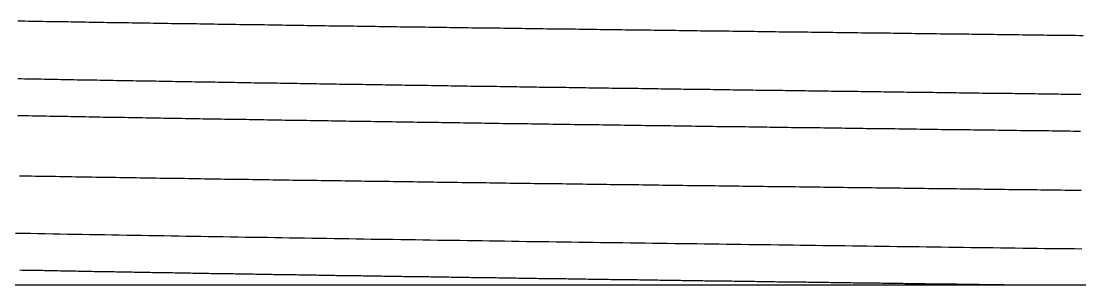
# Model space of a CAD drawing. Header units: millimetres. Extents: x 0 to 3800, y -67 to 2530.
# Drawn here: x 3393.85 to 3404.42, y 911.71 to 914.33 of the extents above; entities that cross this region are included whole.
import ezdxf

# ---------------------------------------------------------------- set-up
doc = ezdxf.new("R2010")
doc.units = ezdxf.units.MM
doc.layers.add('내부선 및 부속', color=4, linetype='Continuous')

msp = doc.modelspace()

# ---------------------------------------------------------------- linework, layer by layer
at = {"layer": '내부선 및 부속', "linetype": 'Continuous'}
msp.add_line((3387.207, 911.708), (3429.004, 911.708), dxfattribs=at)
at = {"layer": '내부선 및 부속', "linetype": 'Continuous', "flags": 128}
for points in [[(3404.452, 914.19), (3404.417, 914.19), (3404.381, 914.191), (3404.345, 914.191), (3404.31, 914.192), (3404.274, 914.192), (3404.238, 914.193), (3404.203, 914.193), (3404.167, 914.193), (3404.131, 914.194), (3404.095, 914.194), (3404.06, 914.195), (3404.024, 914.195), (3403.988, 914.196), (3403.953, 914.196), (3403.917, 914.196), (3403.881, 914.197), (3403.846, 914.197), (3403.81, 914.198), (3403.774, 914.198), (3403.739, 914.199), (3403.703, 914.199), (3403.667, 914.2), (3403.667, 914.2), (3403.632, 914.2), (3403.596, 914.2), (3403.56, 914.201), (3403.525, 914.201), (3403.489, 914.202), (3403.453, 914.202), (3403.418, 914.203), (3403.382, 914.203), (3403.346, 914.203), (3403.311, 914.204), (3403.275, 914.204), (3403.239, 914.205), (3403.203, 914.205), (3403.168, 914.206), (3403.132, 914.206), (3403.096, 914.207), (3403.061, 914.207), (3403.025, 914.207), (3402.989, 914.208), (3402.954, 914.208), (3402.918, 914.209), (3402.882, 914.209), (3402.847, 914.21), (3402.811, 914.21), (3402.775, 914.21), (3402.74, 914.211), (3402.704, 914.211), (3402.668, 914.212), (3402.633, 914.212), (3402.597, 914.213), (3402.561, 914.213), (3402.526, 914.214), (3402.49, 914.214), (3402.454, 914.214), (3402.418, 914.215), (3402.383, 914.215), (3402.347, 914.216), (3402.311, 914.216), (3402.276, 914.217), (3402.24, 914.217), (3402.204, 914.218), (3402.169, 914.218), (3402.133, 914.218), (3402.097, 914.219), (3402.062, 914.219), (3402.026, 914.22), (3401.99, 914.22), (3401.955, 914.221), (3401.919, 914.221), (3401.883, 914.222), (3401.848, 914.222), (3401.812, 914.222), (3401.776, 914.223), (3401.741, 914.223), (3401.705, 914.224), (3401.669, 914.224), (3401.634, 914.225), (3401.598, 914.225), (3401.562, 914.226), (3401.526, 914.226), (3401.491, 914.227), (3401.455, 914.227), (3401.419, 914.227), (3401.384, 914.228), (3401.348, 914.228), (3401.312, 914.229), (3401.277, 914.229), (3401.241, 914.23), (3401.205, 914.23), (3401.17, 914.231), (3401.134, 914.231), (3401.098, 914.231), (3401.063, 914.232), (3401.027, 914.232), (3400.991, 914.233), (3400.956, 914.233), (3400.92, 914.234), (3400.884, 914.234), (3400.849, 914.235), (3400.813, 914.235), (3400.777, 914.236), (3400.742, 914.236), (3400.706, 914.236), (3400.67, 914.237), (3400.634, 914.237), (3400.599, 914.238), (3400.563, 914.238), (3400.527, 914.239), (3400.492, 914.239), (3400.456, 914.24), (3400.42, 914.24), (3400.385, 914.241), (3400.349, 914.241), (3400.313, 914.242), (3400.278, 914.242), (3400.242, 914.242), (3400.206, 914.243), (3400.171, 914.243), (3400.135, 914.244), (3400.099, 914.244), (3400.099, 914.244), (3400.064, 914.245), (3400.028, 914.245), (3399.992, 914.246), (3399.957, 914.246), (3399.921, 914.247), (3399.885, 914.247), (3399.85, 914.248), (3399.814, 914.248), (3399.778, 914.248), (3399.742, 914.249), (3399.707, 914.249), (3399.671, 914.25), (3399.635, 914.25), (3399.6, 914.251), (3399.564, 914.251), (3399.528, 914.252), (3399.493, 914.252), (3399.457, 914.253), (3399.421, 914.253), (3399.386, 914.254), (3399.35, 914.254), (3399.314, 914.255), (3399.279, 914.255), (3399.243, 914.256), (3399.207, 914.256), (3399.172, 914.256), (3399.136, 914.257), (3399.1, 914.257), (3399.065, 914.258), (3399.029, 914.258), (3398.993, 914.259), (3398.958, 914.259), (3398.922, 914.26), (3398.886, 914.26), (3398.85, 914.261), (3398.815, 914.261), (3398.779, 914.262), (3398.743, 914.262), (3398.708, 914.263), (3398.672, 914.263), (3398.636, 914.264), (3398.601, 914.264), (3398.565, 914.265), (3398.529, 914.265), (3398.494, 914.266), (3398.458, 914.266), (3398.422, 914.266), (3398.387, 914.267), (3398.351, 914.267), (3398.315, 914.268), (3398.28, 914.268), (3398.244, 914.269), (3398.208, 914.269), (3398.173, 914.27), (3398.137, 914.27), (3398.101, 914.271), (3398.066, 914.271), (3398.03, 914.272), (3397.994, 914.272), (3397.959, 914.273), (3397.923, 914.273), (3397.887, 914.274), (3397.851, 914.274), (3397.816, 914.275), (3397.78, 914.275), (3397.744, 914.276), (3397.709, 914.276), (3397.673, 914.277), (3397.637, 914.277), (3397.602, 914.278), (3397.566, 914.278), (3397.53, 914.279), (3397.495, 914.279), (3397.459, 914.28), (3397.423, 914.28), (3397.388, 914.281), (3397.352, 914.281), (3397.316, 914.282), (3397.281, 914.282), (3397.245, 914.283), (3397.209, 914.283), (3397.174, 914.284), (3397.138, 914.284), (3397.102, 914.285), (3397.067, 914.285), (3397.031, 914.286), (3396.995, 914.286), (3396.959, 914.287), (3396.924, 914.287), (3396.888, 914.288), (3396.852, 914.288), (3396.817, 914.289), (3396.781, 914.289), (3396.745, 914.29), (3396.71, 914.29), (3396.674, 914.291), (3396.638, 914.291), (3396.603, 914.292), (3396.567, 914.292), (3396.531, 914.293), (3396.531, 914.293), (3396.496, 914.293), (3396.46, 914.294), (3396.424, 914.294), (3396.389, 914.295), (3396.353, 914.295), (3396.317, 914.296), (3396.282, 914.297), (3396.246, 914.297), (3396.21, 914.298), (3396.175, 914.298), (3396.139, 914.299), (3396.103, 914.299), (3396.067, 914.3), (3396.032, 914.3), (3395.996, 914.301), (3395.96, 914.301), (3395.925, 914.302), (3395.889, 914.302), (3395.853, 914.303), (3395.818, 914.303), (3395.782, 914.304), (3395.746, 914.304), (3395.711, 914.305), (3395.675, 914.305), (3395.639, 914.306), (3395.604, 914.307), (3395.568, 914.307), (3395.532, 914.308), (3395.497, 914.308), (3395.461, 914.309), (3395.425, 914.309), (3395.39, 914.31), (3395.354, 914.31), (3395.318, 914.311), (3395.283, 914.311), (3395.247, 914.312), (3395.211, 914.313), (3395.176, 914.313), (3395.14, 914.314), (3395.104, 914.314), (3395.068, 914.315), (3395.033, 914.315), (3394.997, 914.316), (3394.961, 914.316), (3394.926, 914.317), (3394.89, 914.317), (3394.854, 914.318), (3394.819, 914.319), (3394.783, 914.319), (3394.747, 914.32), (3394.712, 914.32), (3394.676, 914.321), (3394.64, 914.321), (3394.605, 914.322), (3394.569, 914.323), (3394.533, 914.323), (3394.498, 914.324), (3394.462, 914.324), (3394.426, 914.325), (3394.391, 914.325), (3394.355, 914.326), (3394.319, 914.327), (3394.284, 914.327), (3394.248, 914.328), (3394.212, 914.328), (3394.177, 914.329), (3394.141, 914.329), (3394.105, 914.33), (3394.069, 914.331), (3394.034, 914.331), (3393.998, 914.332), (3393.962, 914.332), (3393.927, 914.333), (3393.891, 914.334), (3393.855, 914.334), (3393.82, 914.335)], [(3393.823, 913.763), (3393.856, 913.763), (3393.889, 913.762), (3393.922, 913.761), (3393.954, 913.761), (3393.987, 913.76), (3394.02, 913.76), (3394.053, 913.759), (3394.085, 913.758), (3394.118, 913.758), (3394.151, 913.757), (3394.183, 913.757), (3394.216, 913.756), (3394.249, 913.755), (3394.282, 913.755), (3394.314, 913.754), (3394.347, 913.754), (3394.38, 913.753), (3394.413, 913.752), (3394.445, 913.752), (3394.478, 913.751), (3394.511, 913.751), (3394.544, 913.75), (3394.576, 913.749), (3394.609, 913.749), (3394.642, 913.748), (3394.675, 913.748), (3394.707, 913.747), (3394.74, 913.747), (3394.773, 913.746), (3394.805, 913.745), (3394.838, 913.745), (3394.871, 913.744), (3394.904, 913.744), (3394.936, 913.743), (3394.969, 913.743), (3395.002, 913.742), (3395.035, 913.742), (3395.067, 913.741), (3395.1, 913.74), (3395.133, 913.74), (3395.166, 913.739), (3395.198, 913.739), (3395.231, 913.738), (3395.264, 913.738), (3395.297, 913.737), (3395.297, 913.737), (3395.329, 913.736), (3395.362, 913.736), (3395.395, 913.735), (3395.428, 913.735), (3395.46, 913.734), (3395.493, 913.734), (3395.526, 913.733), (3395.558, 913.733), (3395.591, 913.732), (3395.624, 913.732), (3395.657, 913.731), (3395.689, 913.73), (3395.722, 913.73), (3395.755, 913.729), (3395.788, 913.729), (3395.82, 913.728), (3395.853, 913.728), (3395.886, 913.727), (3395.919, 913.727), (3395.951, 913.726), (3395.984, 913.726), (3396.017, 913.725), (3396.05, 913.725), (3396.082, 913.724), (3396.115, 913.724), (3396.148, 913.723), (3396.18, 913.722), (3396.213, 913.722), (3396.246, 913.721), (3396.279, 913.721), (3396.311, 913.72), (3396.344, 913.72), (3396.377, 913.719), (3396.41, 913.719), (3396.442, 913.718), (3396.475, 913.718), (3396.508, 913.717), (3396.541, 913.717), (3396.573, 913.716), (3396.606, 913.716), (3396.639, 913.715), (3396.672, 913.715), (3396.704, 913.714), (3396.737, 913.714), (3396.77, 913.713), (3396.803, 913.713), (3396.835, 913.712), (3396.868, 913.712), (3396.901, 913.711), (3396.933, 913.711), (3396.966, 913.71), (3396.999, 913.71), (3397.032, 913.709), (3397.064, 913.709), (3397.097, 913.708), (3397.13, 913.708), (3397.163, 913.707), (3397.195, 913.707), (3397.228, 913.706), (3397.261, 913.706), (3397.294, 913.705), (3397.326, 913.705), (3397.359, 913.704), (3397.392, 913.704), (3397.425, 913.703), (3397.457, 913.703), (3397.49, 913.702), (3397.523, 913.702), (3397.556, 913.701), (3397.588, 913.701), (3397.621, 913.7), (3397.654, 913.7), (3397.686, 913.699), (3397.719, 913.699), (3397.752, 913.698), (3397.785, 913.698), (3397.817, 913.697), (3397.85, 913.697), (3397.883, 913.696), (3397.916, 913.696), (3397.948, 913.695), (3397.981, 913.695), (3398.014, 913.694), (3398.047, 913.694), (3398.079, 913.693), (3398.112, 913.693), (3398.145, 913.692), (3398.178, 913.692), (3398.21, 913.691), (3398.243, 913.691), (3398.276, 913.69), (3398.309, 913.69), (3398.341, 913.689), (3398.374, 913.689), (3398.407, 913.688), (3398.439, 913.688), (3398.472, 913.688), (3398.505, 913.687), (3398.538, 913.687), (3398.57, 913.686), (3398.57, 913.686), (3398.603, 913.686), (3398.636, 913.685), (3398.669, 913.685), (3398.701, 913.684), (3398.734, 913.684), (3398.767, 913.683), (3398.8, 913.683), (3398.832, 913.682), (3398.865, 913.682), (3398.898, 913.681), (3398.931, 913.681), (3398.963, 913.68), (3398.996, 913.68), (3399.029, 913.679), (3399.062, 913.679), (3399.094, 913.679), (3399.127, 913.678), (3399.16, 913.678), (3399.193, 913.677), (3399.225, 913.677), (3399.258, 913.676), (3399.291, 913.676), (3399.323, 913.675), (3399.356, 913.675), (3399.389, 913.674), (3399.422, 913.674), (3399.454, 913.673), (3399.487, 913.673), (3399.52, 913.672), (3399.553, 913.672), (3399.585, 913.672), (3399.618, 913.671), (3399.651, 913.671), (3399.684, 913.67), (3399.716, 913.67), (3399.749, 913.669), (3399.782, 913.669), (3399.815, 913.668), (3399.847, 913.668), (3399.88, 913.667), (3399.913, 913.667), (3399.946, 913.666), (3399.978, 913.666), (3400.011, 913.666), (3400.044, 913.665), (3400.076, 913.665), (3400.109, 913.664), (3400.142, 913.664), (3400.175, 913.663), (3400.207, 913.663), (3400.24, 913.662), (3400.273, 913.662), (3400.306, 913.661), (3400.338, 913.661), (3400.371, 913.661), (3400.404, 913.66), (3400.437, 913.66), (3400.469, 913.659), (3400.502, 913.659), (3400.535, 913.658), (3400.568, 913.658), (3400.6, 913.657), (3400.633, 913.657), (3400.666, 913.657), (3400.699, 913.656), (3400.731, 913.656), (3400.764, 913.655), (3400.797, 913.655), (3400.829, 913.654), (3400.862, 913.654), (3400.895, 913.653), (3400.928, 913.653), (3400.96, 913.652), (3400.993, 913.652), (3401.026, 913.652), (3401.059, 913.651), (3401.091, 913.651), (3401.124, 913.65), (3401.157, 913.65), (3401.19, 913.649), (3401.222, 913.649), (3401.255, 913.648), (3401.288, 913.648), (3401.321, 913.648), (3401.353, 913.647), (3401.386, 913.647), (3401.419, 913.646), (3401.452, 913.646), (3401.484, 913.645), (3401.517, 913.645), (3401.55, 913.645), (3401.583, 913.644), (3401.615, 913.644), (3401.648, 913.643), (3401.681, 913.643), (3401.713, 913.642), (3401.746, 913.642), (3401.779, 913.641), (3401.812, 913.641), (3401.844, 913.641), (3401.844, 913.641), (3401.877, 913.64), (3401.91, 913.64), (3401.943, 913.639), (3401.975, 913.639), (3402.008, 913.638), (3402.041, 913.638), (3402.074, 913.638), (3402.106, 913.637), (3402.139, 913.637), (3402.172, 913.636), (3402.205, 913.636), (3402.237, 913.635), (3402.27, 913.635), (3402.303, 913.634), (3402.336, 913.634), (3402.368, 913.634), (3402.401, 913.633), (3402.434, 913.633), (3402.466, 913.632), (3402.499, 913.632), (3402.532, 913.631), (3402.565, 913.631), (3402.597, 913.631), (3402.63, 913.63), (3402.663, 913.63), (3402.696, 913.629), (3402.728, 913.629), (3402.761, 913.628), (3402.794, 913.628), (3402.827, 913.628), (3402.859, 913.627), (3402.892, 913.627), (3402.925, 913.626), (3402.958, 913.626), (3402.99, 913.625), (3403.023, 913.625), (3403.056, 913.625), (3403.089, 913.624), (3403.121, 913.624), (3403.154, 913.623), (3403.187, 913.623), (3403.22, 913.622), (3403.252, 913.622), (3403.285, 913.622), (3403.318, 913.621), (3403.35, 913.621), (3403.383, 913.62), (3403.416, 913.62), (3403.449, 913.619), (3403.481, 913.619), (3403.514, 913.619), (3403.547, 913.618), (3403.58, 913.618), (3403.612, 913.617), (3403.645, 913.617), (3403.678, 913.616), (3403.711, 913.616), (3403.743, 913.616), (3403.776, 913.615), (3403.809, 913.615), (3403.842, 913.614), (3403.874, 913.614), (3403.907, 913.613), (3403.94, 913.613), (3403.973, 913.613), (3404.005, 913.612), (3404.038, 913.612), (3404.071, 913.611), (3404.103, 913.611), (3404.136, 913.61), (3404.169, 913.61), (3404.202, 913.61), (3404.234, 913.609), (3404.267, 913.609), (3404.3, 913.608), (3404.333, 913.608), (3404.365, 913.608), (3404.398, 913.607), (3404.431, 913.607)], [(3393.821, 913.396), (3393.856, 913.395), (3393.892, 913.395), (3393.927, 913.394), (3393.963, 913.393), (3393.999, 913.393), (3394.034, 913.392), (3394.07, 913.391), (3394.105, 913.391), (3394.141, 913.39), (3394.177, 913.389), (3394.212, 913.389), (3394.248, 913.388), (3394.283, 913.387), (3394.319, 913.387), (3394.355, 913.386), (3394.39, 913.386), (3394.426, 913.385), (3394.461, 913.384), (3394.497, 913.384), (3394.533, 913.383), (3394.568, 913.382), (3394.604, 913.382), (3394.639, 913.381), (3394.675, 913.38), (3394.711, 913.38), (3394.746, 913.379), (3394.782, 913.379), (3394.817, 913.378), (3394.853, 913.377), (3394.888, 913.377), (3394.924, 913.376), (3394.96, 913.376), (3394.995, 913.375), (3395.031, 913.374), (3395.066, 913.374), (3395.102, 913.373), (3395.138, 913.372), (3395.173, 913.372), (3395.209, 913.371), (3395.244, 913.371), (3395.28, 913.37), (3395.316, 913.369), (3395.351, 913.369), (3395.387, 913.368), (3395.422, 913.368), (3395.458, 913.367), (3395.494, 913.366), (3395.529, 913.366), (3395.565, 913.365), (3395.6, 913.365), (3395.636, 913.364), (3395.671, 913.363), (3395.707, 913.363), (3395.743, 913.362), (3395.778, 913.362), (3395.814, 913.361), (3395.849, 913.361), (3395.849, 913.361), (3395.885, 913.36), (3395.921, 913.359), (3395.956, 913.359), (3395.992, 913.358), (3396.027, 913.358), (3396.063, 913.357), (3396.099, 913.357), (3396.134, 913.356), (3396.17, 913.355), (3396.205, 913.355), (3396.241, 913.354), (3396.277, 913.354), (3396.312, 913.353), (3396.348, 913.353), (3396.383, 913.352), (3396.419, 913.351), (3396.455, 913.351), (3396.49, 913.35), (3396.526, 913.35), (3396.561, 913.349), (3396.597, 913.349), (3396.632, 913.348), (3396.668, 913.347), (3396.704, 913.347), (3396.739, 913.346), (3396.775, 913.346), (3396.81, 913.345), (3396.846, 913.345), (3396.882, 913.344), (3396.917, 913.344), (3396.953, 913.343), (3396.988, 913.343), (3397.024, 913.342), (3397.06, 913.341), (3397.095, 913.341), (3397.131, 913.34), (3397.166, 913.34), (3397.202, 913.339), (3397.238, 913.339), (3397.273, 913.338), (3397.309, 913.338), (3397.344, 913.337), (3397.38, 913.336), (3397.416, 913.336), (3397.451, 913.335), (3397.487, 913.335), (3397.522, 913.334), (3397.558, 913.334), (3397.593, 913.333), (3397.629, 913.333), (3397.665, 913.332), (3397.7, 913.332), (3397.736, 913.331), (3397.771, 913.331), (3397.807, 913.33), (3397.843, 913.33), (3397.878, 913.329), (3397.914, 913.328), (3397.949, 913.328), (3397.985, 913.327), (3398.021, 913.327), (3398.056, 913.326), (3398.092, 913.326), (3398.127, 913.325), (3398.163, 913.325), (3398.199, 913.324), (3398.234, 913.324), (3398.27, 913.323), (3398.305, 913.323), (3398.341, 913.322), (3398.377, 913.322), (3398.412, 913.321), (3398.448, 913.321), (3398.483, 913.32), (3398.519, 913.32), (3398.554, 913.319), (3398.59, 913.319), (3398.626, 913.318), (3398.661, 913.317), (3398.697, 913.317), (3398.732, 913.316), (3398.768, 913.316), (3398.804, 913.315), (3398.839, 913.315), (3398.875, 913.314), (3398.91, 913.314), (3398.946, 913.313), (3398.982, 913.313), (3399.017, 913.312), (3399.053, 913.312), (3399.088, 913.311), (3399.124, 913.311), (3399.16, 913.31), (3399.195, 913.31), (3399.231, 913.309), (3399.266, 913.309), (3399.302, 913.308), (3399.338, 913.308), (3399.373, 913.307), (3399.409, 913.307), (3399.409, 913.307), (3399.444, 913.306), (3399.48, 913.306), (3399.516, 913.305), (3399.551, 913.305), (3399.587, 913.304), (3399.622, 913.304), (3399.658, 913.303), (3399.693, 913.303), (3399.729, 913.302), (3399.765, 913.302), (3399.8, 913.301), (3399.836, 913.301), (3399.871, 913.3), (3399.907, 913.3), (3399.943, 913.299), (3399.978, 913.299), (3400.014, 913.298), (3400.049, 913.298), (3400.085, 913.297), (3400.121, 913.297), (3400.156, 913.296), (3400.192, 913.296), (3400.227, 913.295), (3400.263, 913.295), (3400.299, 913.294), (3400.334, 913.294), (3400.37, 913.293), (3400.405, 913.293), (3400.441, 913.292), (3400.477, 913.292), (3400.512, 913.291), (3400.548, 913.291), (3400.583, 913.29), (3400.619, 913.29), (3400.654, 913.289), (3400.69, 913.289), (3400.726, 913.288), (3400.761, 913.288), (3400.797, 913.287), (3400.832, 913.287), (3400.868, 913.286), (3400.904, 913.286), (3400.939, 913.286), (3400.975, 913.285), (3401.01, 913.285), (3401.046, 913.284), (3401.082, 913.284), (3401.117, 913.283), (3401.153, 913.283), (3401.188, 913.282), (3401.224, 913.282), (3401.26, 913.281), (3401.295, 913.281), (3401.331, 913.28), (3401.366, 913.28), (3401.402, 913.279), (3401.438, 913.279), (3401.473, 913.278), (3401.509, 913.278), (3401.544, 913.277), (3401.58, 913.277), (3401.616, 913.276), (3401.651, 913.276), (3401.687, 913.275), (3401.722, 913.275), (3401.758, 913.274), (3401.793, 913.274), (3401.829, 913.274), (3401.865, 913.273), (3401.9, 913.273), (3401.936, 913.272), (3401.971, 913.272), (3402.007, 913.271), (3402.043, 913.271), (3402.078, 913.27), (3402.114, 913.27), (3402.149, 913.269), (3402.185, 913.269), (3402.221, 913.268), (3402.256, 913.268), (3402.292, 913.267), (3402.327, 913.267), (3402.363, 913.266), (3402.399, 913.266), (3402.434, 913.265), (3402.47, 913.265), (3402.505, 913.265), (3402.541, 913.264), (3402.577, 913.264), (3402.612, 913.263), (3402.648, 913.263), (3402.683, 913.262), (3402.719, 913.262), (3402.755, 913.261), (3402.79, 913.261), (3402.826, 913.26), (3402.861, 913.26), (3402.897, 913.259), (3402.932, 913.259), (3402.968, 913.258), (3402.968, 913.258), (3403.004, 913.258), (3403.039, 913.257), (3403.075, 913.257), (3403.11, 913.257), (3403.146, 913.256), (3403.182, 913.256), (3403.217, 913.255), (3403.253, 913.255), (3403.288, 913.254), (3403.324, 913.254), (3403.36, 913.253), (3403.395, 913.253), (3403.431, 913.252), (3403.466, 913.252), (3403.502, 913.251), (3403.538, 913.251), (3403.573, 913.251), (3403.609, 913.25), (3403.644, 913.25), (3403.68, 913.249), (3403.716, 913.249), (3403.751, 913.248), (3403.787, 913.248), (3403.822, 913.247), (3403.858, 913.247), (3403.894, 913.246), (3403.929, 913.246), (3403.965, 913.245), (3404, 913.245), (3404.036, 913.244), (3404.071, 913.244), (3404.107, 913.244), (3404.143, 913.243), (3404.178, 913.243), (3404.214, 913.242), (3404.249, 913.242), (3404.285, 913.241), (3404.321, 913.241), (3404.356, 913.24), (3404.392, 913.24), (3404.427, 913.239)], [(3393.837, 912.795), (3393.877, 912.794), (3393.917, 912.793), (3393.957, 912.793), (3393.998, 912.792), (3394.038, 912.791), (3394.078, 912.791), (3394.118, 912.79), (3394.158, 912.789), (3394.198, 912.789), (3394.238, 912.788), (3394.278, 912.787), (3394.319, 912.787), (3394.359, 912.786), (3394.399, 912.785), (3394.439, 912.785), (3394.479, 912.784), (3394.519, 912.783), (3394.559, 912.783), (3394.6, 912.782), (3394.64, 912.782), (3394.68, 912.781), (3394.72, 912.78), (3394.76, 912.78), (3394.8, 912.779), (3394.84, 912.778), (3394.88, 912.778), (3394.921, 912.777), (3394.961, 912.777), (3395.001, 912.776), (3395.041, 912.775), (3395.081, 912.775), (3395.121, 912.774), (3395.161, 912.773), (3395.202, 912.773), (3395.242, 912.772), (3395.282, 912.772), (3395.322, 912.771), (3395.362, 912.77), (3395.402, 912.77), (3395.442, 912.769), (3395.483, 912.769), (3395.523, 912.768), (3395.563, 912.767), (3395.603, 912.767), (3395.603, 912.767), (3395.643, 912.766), (3395.683, 912.765), (3395.723, 912.765), (3395.763, 912.764), (3395.804, 912.764), (3395.844, 912.763), (3395.884, 912.762), (3395.924, 912.762), (3395.964, 912.761), (3396.004, 912.761), (3396.044, 912.76), (3396.085, 912.76), (3396.125, 912.759), (3396.165, 912.758), (3396.205, 912.758), (3396.245, 912.757), (3396.285, 912.757), (3396.325, 912.756), (3396.365, 912.755), (3396.406, 912.755), (3396.446, 912.754), (3396.486, 912.754), (3396.526, 912.753), (3396.566, 912.752), (3396.606, 912.752), (3396.646, 912.751), (3396.687, 912.751), (3396.727, 912.75), (3396.767, 912.75), (3396.807, 912.749), (3396.847, 912.748), (3396.887, 912.748), (3396.927, 912.747), (3396.968, 912.747), (3397.008, 912.746), (3397.048, 912.746), (3397.088, 912.745), (3397.128, 912.744), (3397.168, 912.744), (3397.208, 912.743), (3397.248, 912.743), (3397.289, 912.742), (3397.329, 912.742), (3397.369, 912.741), (3397.409, 912.741), (3397.449, 912.74), (3397.489, 912.739), (3397.529, 912.739), (3397.57, 912.738), (3397.61, 912.738), (3397.65, 912.737), (3397.69, 912.737), (3397.73, 912.736), (3397.77, 912.736), (3397.81, 912.735), (3397.85, 912.734), (3397.891, 912.734), (3397.931, 912.733), (3397.971, 912.733), (3398.011, 912.732), (3398.051, 912.732), (3398.091, 912.731), (3398.131, 912.731), (3398.172, 912.73), (3398.212, 912.73), (3398.252, 912.729), (3398.292, 912.728), (3398.332, 912.728), (3398.372, 912.727), (3398.412, 912.727), (3398.453, 912.726), (3398.493, 912.726), (3398.533, 912.725), (3398.573, 912.725), (3398.613, 912.724), (3398.653, 912.724), (3398.693, 912.723), (3398.733, 912.722), (3398.774, 912.722), (3398.814, 912.721), (3398.854, 912.721), (3398.894, 912.72), (3398.934, 912.72), (3398.974, 912.719), (3399.014, 912.719), (3399.055, 912.718), (3399.095, 912.718), (3399.135, 912.717), (3399.175, 912.717), (3399.215, 912.716), (3399.255, 912.716), (3399.295, 912.715), (3399.336, 912.714), (3399.376, 912.714), (3399.416, 912.713), (3399.456, 912.713), (3399.496, 912.712), (3399.536, 912.712), (3399.576, 912.711), (3399.616, 912.711), (3399.616, 912.711), (3399.657, 912.71), (3399.697, 912.71), (3399.737, 912.709), (3399.777, 912.709), (3399.817, 912.708), (3399.857, 912.708), (3399.897, 912.707), (3399.938, 912.707), (3399.978, 912.706), (3400.018, 912.706), (3400.058, 912.705), (3400.098, 912.705), (3400.138, 912.704), (3400.178, 912.703), (3400.219, 912.703), (3400.259, 912.702), (3400.299, 912.702), (3400.339, 912.701), (3400.379, 912.701), (3400.419, 912.7), (3400.459, 912.7), (3400.499, 912.699), (3400.54, 912.699), (3400.58, 912.698), (3400.62, 912.698), (3400.66, 912.697), (3400.7, 912.697), (3400.74, 912.696), (3400.78, 912.696), (3400.821, 912.695), (3400.861, 912.695), (3400.901, 912.694), (3400.941, 912.694), (3400.981, 912.693), (3401.021, 912.693), (3401.061, 912.692), (3401.102, 912.692), (3401.142, 912.691), (3401.182, 912.691), (3401.222, 912.69), (3401.262, 912.69), (3401.302, 912.689), (3401.342, 912.689), (3401.382, 912.688), (3401.423, 912.688), (3401.463, 912.687), (3401.503, 912.687), (3401.543, 912.686), (3401.583, 912.686), (3401.623, 912.685), (3401.663, 912.685), (3401.704, 912.684), (3401.744, 912.684), (3401.784, 912.683), (3401.824, 912.683), (3401.864, 912.682), (3401.904, 912.682), (3401.944, 912.681), (3401.985, 912.681), (3402.025, 912.68), (3402.065, 912.68), (3402.105, 912.679), (3402.145, 912.678), (3402.185, 912.678), (3402.225, 912.677), (3402.265, 912.677), (3402.306, 912.676), (3402.346, 912.676), (3402.386, 912.675), (3402.426, 912.675), (3402.466, 912.675), (3402.506, 912.674), (3402.546, 912.674), (3402.587, 912.673), (3402.627, 912.673), (3402.667, 912.672), (3402.707, 912.672), (3402.747, 912.671), (3402.787, 912.671), (3402.827, 912.67), (3402.868, 912.67), (3402.908, 912.669), (3402.948, 912.669), (3402.988, 912.668), (3403.028, 912.668), (3403.068, 912.667), (3403.108, 912.667), (3403.148, 912.666), (3403.189, 912.666), (3403.229, 912.665), (3403.269, 912.665), (3403.309, 912.664), (3403.349, 912.664), (3403.389, 912.663), (3403.429, 912.663), (3403.47, 912.662), (3403.51, 912.662), (3403.55, 912.661), (3403.59, 912.661), (3403.63, 912.66), (3403.63, 912.66), (3403.67, 912.66), (3403.71, 912.659), (3403.751, 912.659), (3403.791, 912.658), (3403.831, 912.658), (3403.871, 912.657), (3403.911, 912.657), (3403.951, 912.656), (3403.991, 912.656), (3404.031, 912.655), (3404.072, 912.655), (3404.112, 912.654), (3404.152, 912.654), (3404.192, 912.653), (3404.232, 912.653), (3404.272, 912.652), (3404.312, 912.652), (3404.353, 912.651), (3404.393, 912.651), (3404.433, 912.65)], [(3393.799, 912.224), (3393.873, 912.222), (3393.947, 912.221), (3394.021, 912.22), (3394.095, 912.218), (3394.169, 912.217), (3394.243, 912.216), (3394.317, 912.214), (3394.391, 912.213), (3394.465, 912.212), (3394.538, 912.21), (3394.612, 912.209), (3394.686, 912.208), (3394.76, 912.206), (3394.834, 912.205), (3394.908, 912.204), (3394.982, 912.203), (3395.056, 912.201), (3395.13, 912.2), (3395.203, 912.199), (3395.277, 912.198), (3395.351, 912.196), (3395.425, 912.195), (3395.499, 912.194), (3395.573, 912.193), (3395.647, 912.191), (3395.721, 912.19), (3395.795, 912.189), (3395.869, 912.188), (3395.942, 912.187), (3396.016, 912.185), (3396.09, 912.184), (3396.164, 912.183), (3396.238, 912.182), (3396.238, 912.182), (3396.312, 912.181), (3396.386, 912.179), (3396.46, 912.178), (3396.534, 912.177), (3396.608, 912.176), (3396.681, 912.175), (3396.755, 912.174), (3396.829, 912.172), (3396.903, 912.171), (3396.977, 912.17), (3397.051, 912.169), (3397.125, 912.168), (3397.199, 912.167), (3397.273, 912.166), (3397.347, 912.164), (3397.42, 912.163), (3397.494, 912.162), (3397.568, 912.161), (3397.642, 912.16), (3397.716, 912.159), (3397.79, 912.158), (3397.864, 912.157), (3397.938, 912.156), (3398.012, 912.154), (3398.086, 912.153), (3398.159, 912.152), (3398.233, 912.151), (3398.307, 912.15), (3398.381, 912.149), (3398.455, 912.148), (3398.529, 912.147), (3398.603, 912.146), (3398.677, 912.145), (3398.751, 912.144), (3398.825, 912.143), (3398.898, 912.141), (3398.972, 912.14), (3399.046, 912.139), (3399.12, 912.138), (3399.194, 912.137), (3399.268, 912.136), (3399.342, 912.135), (3399.416, 912.134), (3399.49, 912.133), (3399.564, 912.132), (3399.637, 912.131), (3399.711, 912.13), (3399.785, 912.129), (3399.859, 912.128), (3399.933, 912.127), (3400.007, 912.126), (3400.081, 912.125), (3400.155, 912.124), (3400.229, 912.123), (3400.303, 912.122), (3400.376, 912.121), (3400.45, 912.12), (3400.524, 912.119), (3400.598, 912.118), (3400.672, 912.117), (3400.746, 912.116), (3400.82, 912.115), (3400.894, 912.114), (3400.968, 912.113), (3401.042, 912.112), (3401.115, 912.111), (3401.189, 912.11), (3401.263, 912.109), (3401.337, 912.108), (3401.411, 912.107), (3401.485, 912.106), (3401.559, 912.105), (3401.633, 912.104), (3401.707, 912.103), (3401.781, 912.102), (3401.854, 912.101), (3401.928, 912.1), (3402.002, 912.099), (3402.076, 912.098), (3402.15, 912.097), (3402.224, 912.096), (3402.298, 912.095), (3402.372, 912.094), (3402.446, 912.093), (3402.52, 912.092), (3402.594, 912.091), (3402.667, 912.09), (3402.741, 912.089), (3402.815, 912.088), (3402.889, 912.087), (3402.963, 912.086), (3403.037, 912.085), (3403.111, 912.084), (3403.185, 912.083), (3403.259, 912.082), (3403.333, 912.081), (3403.406, 912.08), (3403.48, 912.079), (3403.554, 912.078), (3403.628, 912.077), (3403.628, 912.077), (3403.702, 912.076), (3403.776, 912.075), (3403.85, 912.074), (3403.924, 912.073), (3403.998, 912.072), (3404.072, 912.071), (3404.145, 912.07), (3404.219, 912.07), (3404.293, 912.069), (3404.367, 912.068), (3404.441, 912.067)], [(3393.842, 911.856), (3393.864, 911.855), (3393.887, 911.855), (3393.909, 911.855), (3393.932, 911.854), (3393.954, 911.854), (3393.977, 911.853), (3393.999, 911.853), (3394.021, 911.852), (3394.044, 911.852), (3394.066, 911.852), (3394.089, 911.851), (3394.111, 911.851), (3394.133, 911.85), (3394.156, 911.85), (3394.178, 911.85), (3394.201, 911.849), (3394.223, 911.849), (3394.246, 911.848), (3394.268, 911.848), (3394.29, 911.848), (3394.313, 911.847), (3394.335, 911.847), (3394.358, 911.846), (3394.38, 911.846), (3394.402, 911.846), (3394.425, 911.845), (3394.447, 911.845), (3394.47, 911.844), (3394.492, 911.844), (3394.515, 911.844), (3394.537, 911.843), (3394.559, 911.843), (3394.582, 911.842), (3394.604, 911.842), (3394.627, 911.842), (3394.649, 911.841), (3394.671, 911.841), (3394.694, 911.84), (3394.716, 911.84), (3394.739, 911.84), (3394.761, 911.839), (3394.784, 911.839), (3394.806, 911.838), (3394.828, 911.838), (3394.851, 911.838), (3394.873, 911.837), (3394.896, 911.837), (3394.918, 911.836), (3394.94, 911.836), (3394.963, 911.836), (3394.985, 911.835), (3395.008, 911.835), (3395.03, 911.834), (3395.053, 911.834), (3395.075, 911.834), (3395.097, 911.833), (3395.12, 911.833), (3395.142, 911.833), (3395.165, 911.832), (3395.187, 911.832), (3395.209, 911.831), (3395.232, 911.831), (3395.254, 911.831), (3395.277, 911.83), (3395.299, 911.83), (3395.322, 911.83), (3395.344, 911.829), (3395.366, 911.829), (3395.389, 911.828), (3395.411, 911.828), (3395.434, 911.828), (3395.456, 911.827), (3395.456, 911.827), (3395.478, 911.827), (3395.501, 911.827), (3395.523, 911.826), (3395.546, 911.826), (3395.568, 911.825), (3395.591, 911.825), (3395.613, 911.825), (3395.635, 911.824), (3395.658, 911.824), (3395.68, 911.824), (3395.703, 911.823), (3395.725, 911.823), (3395.747, 911.822), (3395.77, 911.822), (3395.792, 911.822), (3395.815, 911.821), (3395.837, 911.821), (3395.86, 911.821), (3395.882, 911.82), (3395.904, 911.82), (3395.927, 911.82), (3395.949, 911.819), (3395.972, 911.819), (3395.994, 911.818), (3396.016, 911.818), (3396.039, 911.818), (3396.061, 911.817), (3396.084, 911.817), (3396.106, 911.817), (3396.129, 911.816), (3396.151, 911.816), (3396.173, 911.816), (3396.196, 911.815), (3396.218, 911.815), (3396.241, 911.814), (3396.263, 911.814), (3396.285, 911.814), (3396.308, 911.813), (3396.33, 911.813), (3396.353, 911.813), (3396.375, 911.812), (3396.398, 911.812), (3396.42, 911.812), (3396.442, 911.811), (3396.465, 911.811), (3396.487, 911.811), (3396.51, 911.81), (3396.532, 911.81), (3396.554, 911.809), (3396.577, 911.809), (3396.599, 911.809), (3396.622, 911.808), (3396.644, 911.808), (3396.667, 911.808), (3396.689, 911.807), (3396.711, 911.807), (3396.734, 911.807), (3396.756, 911.806), (3396.779, 911.806), (3396.801, 911.806), (3396.823, 911.805), (3396.846, 911.805), (3396.868, 911.805), (3396.891, 911.804), (3396.913, 911.804), (3396.936, 911.803), (3396.958, 911.803), (3396.98, 911.803), (3397.003, 911.802), (3397.025, 911.802), (3397.048, 911.802), (3397.07, 911.801), (3397.093, 911.801), (3397.115, 911.801), (3397.137, 911.8), (3397.16, 911.8), (3397.182, 911.8), (3397.205, 911.799), (3397.227, 911.799), (3397.249, 911.799), (3397.272, 911.798), (3397.294, 911.798), (3397.317, 911.798), (3397.339, 911.797), (3397.362, 911.797), (3397.384, 911.797), (3397.406, 911.796), (3397.429, 911.796), (3397.451, 911.796), (3397.474, 911.795), (3397.496, 911.795), (3397.518, 911.795), (3397.541, 911.794), (3397.563, 911.794), (3397.586, 911.794), (3397.608, 911.793), (3397.631, 911.793), (3397.653, 911.793), (3397.675, 911.792), (3397.698, 911.792), (3397.698, 911.792), (3397.72, 911.792), (3397.743, 911.791), (3397.765, 911.791), (3397.787, 911.791), (3397.81, 911.79), (3397.832, 911.79), (3397.855, 911.79), (3397.877, 911.789), (3397.9, 911.789), (3397.922, 911.789), (3397.944, 911.788), (3397.967, 911.788), (3397.989, 911.788), (3398.012, 911.787), (3398.034, 911.787), (3398.056, 911.787), (3398.079, 911.786), (3398.101, 911.786), (3398.124, 911.786), (3398.146, 911.785), (3398.169, 911.785), (3398.191, 911.785), (3398.213, 911.784), (3398.236, 911.784), (3398.258, 911.784), (3398.281, 911.783), (3398.303, 911.783), (3398.325, 911.783), (3398.348, 911.782), (3398.37, 911.782), (3398.393, 911.782), (3398.415, 911.781), (3398.438, 911.781), (3398.46, 911.781), (3398.482, 911.78), (3398.505, 911.78), (3398.527, 911.78), (3398.55, 911.779), (3398.572, 911.779), (3398.594, 911.779), (3398.617, 911.778), (3398.639, 911.778), (3398.662, 911.778), (3398.684, 911.777), (3398.707, 911.777), (3398.729, 911.777), (3398.751, 911.776), (3398.774, 911.776), (3398.796, 911.776), (3398.819, 911.775), (3398.841, 911.775), (3398.863, 911.775), (3398.886, 911.774), (3398.908, 911.774), (3398.931, 911.774), (3398.953, 911.773), (3398.976, 911.773), (3398.998, 911.773), (3399.02, 911.772), (3399.043, 911.772), (3399.065, 911.772), (3399.088, 911.772), (3399.11, 911.771), (3399.133, 911.771), (3399.155, 911.771), (3399.177, 911.77), (3399.2, 911.77), (3399.222, 911.77), (3399.245, 911.769), (3399.267, 911.769), (3399.289, 911.769), (3399.312, 911.768), (3399.334, 911.768), (3399.357, 911.768), (3399.379, 911.767), (3399.402, 911.767), (3399.424, 911.767), (3399.446, 911.766), (3399.469, 911.766), (3399.491, 911.766), (3399.514, 911.765), (3399.536, 911.765), (3399.558, 911.765), (3399.581, 911.765), (3399.603, 911.764), (3399.626, 911.764), (3399.648, 911.764), (3399.671, 911.763), (3399.693, 911.763), (3399.715, 911.763), (3399.738, 911.762), (3399.76, 911.762), (3399.783, 911.762), (3399.805, 911.761), (3399.827, 911.761), (3399.85, 911.761), (3399.872, 911.76), (3399.895, 911.76), (3399.917, 911.76), (3399.94, 911.759), (3399.94, 911.759), (3399.962, 911.759), (3399.984, 911.759), (3400.007, 911.759), (3400.029, 911.758), (3400.052, 911.758), (3400.074, 911.758), (3400.096, 911.757), (3400.119, 911.757), (3400.141, 911.757), (3400.164, 911.756), (3400.186, 911.756), (3400.209, 911.756), (3400.231, 911.755), (3400.253, 911.755), (3400.276, 911.755), (3400.298, 911.754), (3400.321, 911.754), (3400.343, 911.754), (3400.365, 911.754), (3400.388, 911.753), (3400.41, 911.753), (3400.433, 911.753), (3400.455, 911.752), (3400.478, 911.752), (3400.5, 911.752), (3400.522, 911.751), (3400.545, 911.751), (3400.567, 911.751), (3400.59, 911.75), (3400.612, 911.75), (3400.635, 911.75), (3400.657, 911.75), (3400.679, 911.749), (3400.702, 911.749), (3400.724, 911.749), (3400.747, 911.748), (3400.769, 911.748), (3400.791, 911.748), (3400.814, 911.747), (3400.836, 911.747), (3400.859, 911.747), (3400.881, 911.746), (3400.904, 911.746), (3400.926, 911.746), (3400.948, 911.746), (3400.971, 911.745), (3400.993, 911.745), (3401.016, 911.745), (3401.038, 911.744), (3401.06, 911.744), (3401.083, 911.744), (3401.105, 911.743), (3401.128, 911.743), (3401.15, 911.743), (3401.173, 911.743), (3401.195, 911.742), (3401.217, 911.742), (3401.24, 911.742), (3401.262, 911.741), (3401.285, 911.741), (3401.307, 911.741), (3401.329, 911.74), (3401.352, 911.74), (3401.374, 911.74), (3401.397, 911.739), (3401.419, 911.739), (3401.442, 911.739), (3401.464, 911.739), (3401.486, 911.738), (3401.509, 911.738), (3401.531, 911.738), (3401.554, 911.737), (3401.576, 911.737), (3401.598, 911.737), (3401.621, 911.736), (3401.643, 911.736), (3401.666, 911.736), (3401.688, 911.736), (3401.711, 911.735), (3401.733, 911.735), (3401.755, 911.735), (3401.778, 911.734), (3401.8, 911.734), (3401.823, 911.734), (3401.845, 911.733), (3401.867, 911.733), (3401.89, 911.733), (3401.912, 911.733), (3401.935, 911.732), (3401.957, 911.732), (3401.98, 911.732), (3402.002, 911.731), (3402.024, 911.731), (3402.047, 911.731), (3402.069, 911.73), (3402.092, 911.73), (3402.114, 911.73), (3402.137, 911.73), (3402.159, 911.729), (3402.181, 911.729), (3402.181, 911.729), (3402.204, 911.729), (3402.226, 911.728), (3402.249, 911.728), (3402.271, 911.728), (3402.293, 911.727), (3402.316, 911.727), (3402.338, 911.727), (3402.361, 911.727), (3402.383, 911.726), (3402.406, 911.726), (3402.428, 911.726), (3402.45, 911.725), (3402.473, 911.725), (3402.495, 911.725), (3402.518, 911.725), (3402.54, 911.724), (3402.562, 911.724), (3402.585, 911.724), (3402.607, 911.723), (3402.63, 911.723), (3402.652, 911.723), (3402.675, 911.722), (3402.697, 911.722), (3402.719, 911.722), (3402.742, 911.722), (3402.764, 911.721), (3402.787, 911.721), (3402.809, 911.721), (3402.831, 911.72), (3402.854, 911.72), (3402.876, 911.72), (3402.899, 911.719), (3402.921, 911.719), (3402.944, 911.719), (3402.966, 911.719), (3402.988, 911.718), (3403.011, 911.718), (3403.033, 911.718), (3403.056, 911.717), (3403.078, 911.717), (3403.1, 911.717), (3403.123, 911.717), (3403.145, 911.716), (3403.168, 911.716), (3403.19, 911.716), (3403.213, 911.715), (3403.235, 911.715), (3403.257, 911.715), (3403.28, 911.715), (3403.302, 911.714), (3403.325, 911.714), (3403.347, 911.714), (3403.37, 911.713), (3403.392, 911.713), (3403.414, 911.713), (3403.437, 911.712), (3403.459, 911.712), (3403.482, 911.712), (3403.504, 911.712), (3403.526, 911.711), (3403.549, 911.711), (3403.571, 911.711), (3403.594, 911.71), (3403.616, 911.71), (3403.639, 911.71), (3403.661, 911.71), (3403.683, 911.709), (3403.706, 911.709), (3403.728, 911.709), (3403.751, 911.708), (3403.773, 911.708), (3403.773, 911.708)]]:
    msp.add_lwpolyline(points, dxfattribs=at)

doc.saveas('drawing.dxf')
